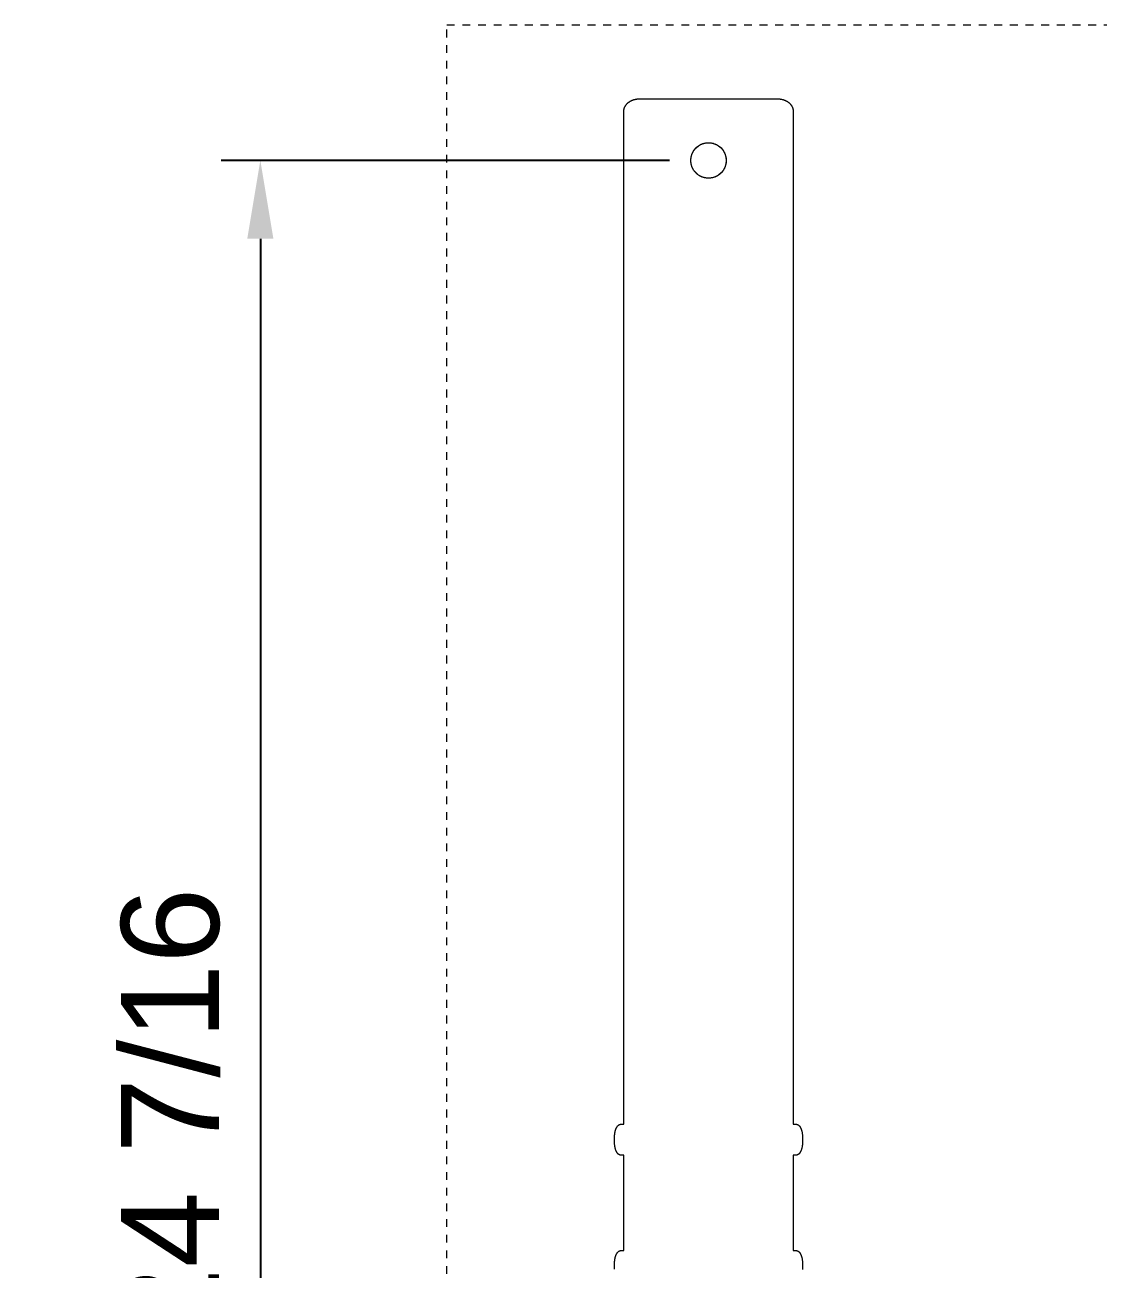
# Model space of a CAD drawing. Header units: inches. Extents: x -7 to 144, y -3 to 95.
# Drawn here: x 55.93 to 69.65, y 11.78 to 27.68 of the extents above; entities that cross this region are included whole.
import ezdxf

# ---------------------------------------------------------------- set-up
doc = ezdxf.new("R2010")
doc.units = ezdxf.units.IN
doc.linetypes.add('HIDDEN', pattern=[1.905, 1.27, -0.635])
for name, color, linetype, lineweight in [('ZANO_R', 7, 'Continuous', 0), ('ZANO_R_przerywana', 250, 'HIDDEN', 0), ('ZANO_W', 1, 'Continuous', 0)]:
    doc.layers.add(name, color=color, linetype=linetype, lineweight=lineweight)
doc.styles.get("Standard").update_dxf_attribs({"font": 'arial.ttf'})
doc.dimstyles.new('amerykanie', dxfattribs={"dimtxt": 50, "dimasz": 50, "dimexe": 0.5, "dimexo": 0.5, "dimgap": 1, "dimtad": 1, "dimdec": 0, "dimzin": 0, "dimlunit": 5, "dimtxsty": 'Standard', "dimcen": 0.09, "dimclrd": 1, "dimclre": 1, "dimclrt": 1, "dimazin": 0, "dimtfac": 1, "dimtdec": 0, "dimtmove": 0, "dimatfit": 3, "dimfxl": 1, "dimtzin": 0, "dimarcsym": 1})

# ---------------------------------------------------------------- blocks, each defined once
blk = doc.blocks.new('*D360')
at = {"layer": 'ZANO_W', "color": 1, "lineweight": -2}
for p, q in [((64.167, 25.944), (58.437, 25.944)), ((58.937, 24.944), (58.937, 2.534)), ((64.167, 1.534), (58.437, 1.534))]:
    blk.add_line(p, q, dxfattribs=at)
at = {"layer": 'ZANO_W', "color": 1}
for points in [[(59.104, 24.944), (58.77, 24.944), (58.937, 25.944)], [(58.77, 2.534), (59.104, 2.534), (58.937, 1.534)]]:
    blk.add_solid(points, dxfattribs=at)
at = {"layer": 'ZANO_W', "color": 1, "insert": (57.791, 13.739), "char_height": 1.25, "attachment_point": 5, "rotation": 90}
blk.add_mtext('24 7/16', dxfattribs=at)

msp = doc.modelspace()

# ---------------------------------------------------------------- linework, layer by layer
at = {"layer": 'ZANO_R'}
for p, q in [((63.67822, 26.70686), (63.68237, 26.70884)), ((63.68237, 26.70884), (63.68656, 26.71073)), ((63.68656, 26.71073), (63.69078, 26.71254)), ((63.69078, 26.71254), (63.69505, 26.71426)), ((63.69505, 26.71426), (63.69934, 26.71589)), ((63.69934, 26.71589), (63.70367, 26.71744)), ((63.70367, 26.71744), (63.70803, 26.7189)), ((63.70803, 26.7189), (63.71272, 26.72037)), ((63.71272, 26.72037), (63.71744, 26.72174)), ((63.71744, 26.72174), (63.72219, 26.72302)), ((63.72219, 26.72302), (63.72696, 26.7242)), ((63.72696, 26.7242), (63.73175, 26.72529)), ((63.73175, 26.72529), (63.73657, 26.72628)), ((63.73657, 26.72628), (63.7414, 26.72717)), ((63.7414, 26.72717), (63.74625, 26.72797)), ((63.74625, 26.72797), (63.75113, 26.72868)), ((63.75113, 26.72868), (63.75602, 26.7293)), ((63.75602, 26.7293), (63.76092, 26.72982)), ((63.76092, 26.72982), (63.76583, 26.73024)), ((63.76583, 26.73024), (63.77075, 26.73057)), ((63.77075, 26.73057), (63.77568, 26.73081)), ((63.77568, 26.73081), (63.7806, 26.73095)), ((63.7806, 26.73095), (63.78552, 26.73099)), ((63.78552, 26.73099), (63.9946, 26.73099)), ((63.9946, 26.73099), (64.0328, 26.73099)), ((64.0328, 26.73099), (65.30021, 26.73099)), ((65.30021, 26.73099), (65.3384, 26.73099)), ((65.3384, 26.73099), (65.54748, 26.73099)), ((65.54748, 26.73099), (65.55241, 26.73095)), ((65.55241, 26.73095), (65.55733, 26.73081)), ((65.55733, 26.73081), (65.56226, 26.73057)), ((65.56226, 26.73057), (65.56717, 26.73024)), ((65.56717, 26.73024), (65.57209, 26.72982)), ((65.57209, 26.72982), (65.57699, 26.7293)), ((65.57699, 26.7293), (65.58188, 26.72868)), ((65.58188, 26.72868), (65.58676, 26.72797)), ((65.58676, 26.72797), (65.59161, 26.72717)), ((65.59161, 26.72717), (65.59644, 26.72628)), ((65.59644, 26.72628), (65.60126, 26.72529)), ((65.60126, 26.72529), (65.60605, 26.7242)), ((65.60605, 26.7242), (65.61082, 26.72302)), ((65.61082, 26.72302), (65.61557, 26.72174)), ((65.61557, 26.72174), (65.62029, 26.72037)), ((65.62029, 26.72037), (65.62498, 26.7189)), ((65.62498, 26.7189), (65.62934, 26.71744)), ((65.62934, 26.71744), (65.63366, 26.71589)), ((65.63366, 26.71589), (65.63796, 26.71426)), ((65.63796, 26.71426), (65.64223, 26.71254)), ((65.64223, 26.71254), (65.64645, 26.71073)), ((65.64645, 26.71073), (65.65064, 26.70884)), ((65.65064, 26.70884), (65.65479, 26.70686)), ((63.58383, 26.57351), (63.58389, 26.5774)), ((63.58383, 25.35304), (63.58383, 26.57351)), ((63.58389, 26.5774), (63.58408, 26.58129)), ((63.58408, 26.58129), (63.58439, 26.58518)), ((63.58439, 26.58518), (63.58482, 26.58905)), ((63.58482, 26.58905), (63.58537, 26.5929)), ((63.58537, 26.5929), (63.58603, 26.59674)), ((63.58603, 26.59674), (63.58682, 26.60055)), ((63.58682, 26.60055), (63.58773, 26.60434)), ((63.58773, 26.60434), (63.58879, 26.60824)), ((63.58879, 26.60824), (63.58998, 26.61211)), ((63.58998, 26.61211), (63.59129, 26.61594)), ((63.59129, 26.61594), (63.59271, 26.61973)), ((63.59271, 26.61973), (63.59425, 26.62347)), ((63.59425, 26.62347), (63.5959, 26.62717)), ((63.5959, 26.62717), (63.59766, 26.63081)), ((63.59766, 26.63081), (63.59952, 26.63441)), ((63.59952, 26.63441), (63.60155, 26.63805)), ((63.60155, 26.63805), (63.60368, 26.64164)), ((63.60368, 26.64164), (63.60592, 26.64517)), ((63.60592, 26.64517), (63.60825, 26.64863)), ((63.60825, 26.64863), (63.61068, 26.65202)), ((63.61068, 26.65202), (63.6132, 26.65535)), ((63.6132, 26.65535), (63.61581, 26.65861)), ((63.61581, 26.65861), (63.6185, 26.6618)), ((63.6185, 26.6618), (63.62133, 26.66497)), ((63.62133, 26.66497), (63.62423, 26.66807)), ((63.62423, 26.66807), (63.62721, 26.67109)), ((63.62721, 26.67109), (63.63027, 26.67404)), ((63.63027, 26.67404), (63.6334, 26.67691)), ((63.6334, 26.67691), (63.6366, 26.67971)), ((63.6366, 26.67971), (63.63986, 26.68243)), ((63.63986, 26.68243), (63.64318, 26.68508)), ((63.64318, 26.68508), (63.64684, 26.68785)), ((63.64684, 26.68785), (63.65057, 26.69054)), ((63.65057, 26.69054), (63.65435, 26.69314)), ((63.65435, 26.69314), (63.6582, 26.69564)), ((63.6582, 26.69564), (63.6621, 26.69806)), ((63.6621, 26.69806), (63.66605, 26.70039)), ((63.66605, 26.70039), (63.67006, 26.70264)), ((63.67006, 26.70264), (63.67412, 26.70479)), ((63.67412, 26.70479), (63.67822, 26.70686)), ((65.65479, 26.70686), (65.65889, 26.70479)), ((65.65889, 26.70479), (65.66295, 26.70264)), ((65.66295, 26.70264), (65.66696, 26.70039)), ((65.66696, 26.70039), (65.67091, 26.69806)), ((65.67091, 26.69806), (65.67481, 26.69564)), ((65.67481, 26.69564), (65.67866, 26.69314)), ((65.67866, 26.69314), (65.68244, 26.69054)), ((65.68244, 26.69054), (65.68617, 26.68785)), ((65.68617, 26.68785), (65.68983, 26.68508)), ((65.68983, 26.68508), (65.69315, 26.68243)), ((65.69315, 26.68243), (65.69641, 26.67971)), ((65.69641, 26.67971), (65.69961, 26.67691)), ((65.69961, 26.67691), (65.70274, 26.67404)), ((65.70274, 26.67404), (65.70579, 26.67109)), ((65.70579, 26.67109), (65.70878, 26.66807)), ((65.70878, 26.66807), (65.71168, 26.66497)), ((65.71168, 26.66497), (65.71451, 26.6618)), ((65.71451, 26.6618), (65.7172, 26.65861)), ((65.7172, 26.65861), (65.71981, 26.65535)), ((65.71981, 26.65535), (65.72233, 26.65202)), ((65.72233, 26.65202), (65.72476, 26.64863)), ((65.72476, 26.64863), (65.72709, 26.64517)), ((65.72709, 26.64517), (65.72933, 26.64164)), ((65.72933, 26.64164), (65.73146, 26.63805)), ((65.73146, 26.63805), (65.73349, 26.63441)), ((65.73349, 26.63441), (65.73535, 26.63081)), ((65.73535, 26.63081), (65.73711, 26.62717)), ((65.73711, 26.62717), (65.73876, 26.62347)), ((65.73876, 26.62347), (65.7403, 26.61973)), ((65.7403, 26.61973), (65.74172, 26.61594)), ((65.74172, 26.61594), (65.74303, 26.61211)), ((65.74303, 26.61211), (65.74422, 26.60824)), ((65.74422, 26.60824), (65.74528, 26.60434)), ((65.74528, 26.60434), (65.74619, 26.60055)), ((65.74619, 26.60055), (65.74697, 26.59674)), ((65.74697, 26.59674), (65.74764, 26.5929)), ((65.74764, 26.5929), (65.74819, 26.58905)), ((65.74819, 26.58905), (65.74862, 26.58518)), ((65.74862, 26.58518), (65.74893, 26.58129)), ((65.74893, 26.58129), (65.74912, 26.5774)), ((65.74912, 26.5774), (65.74918, 26.57351)), ((65.74918, 26.57351), (65.74918, 25.35304)), ((64.47937, 26.07098), (64.48383, 26.07729)), ((64.48383, 26.07729), (64.4885, 26.08345)), ((64.4885, 26.08345), (64.49338, 26.08945)), ((64.49338, 26.08945), (64.49846, 26.09527)), ((64.49846, 26.09527), (64.50374, 26.10092)), ((64.50374, 26.10092), (64.5092, 26.10639)), ((64.5092, 26.10639), (64.51485, 26.11166)), ((64.51485, 26.11166), (64.52068, 26.11674)), ((64.52068, 26.11674), (64.52668, 26.12162)), ((64.52668, 26.12162), (64.53284, 26.12629)), ((64.53284, 26.12629), (64.53915, 26.13075)), ((64.53915, 26.13075), (64.54562, 26.13498)), ((64.54562, 26.13498), (64.55222, 26.139)), ((64.55222, 26.139), (64.55896, 26.14279)), ((64.55896, 26.14279), (64.56582, 26.14634)), ((64.56582, 26.14634), (64.5728, 26.14966)), ((64.5728, 26.14966), (64.57989, 26.15274)), ((64.57989, 26.15274), (64.58708, 26.15558)), ((64.58708, 26.15558), (64.59437, 26.15816)), ((64.59437, 26.15816), (64.60174, 26.1605)), ((64.60174, 26.1605), (64.60918, 26.16259)), ((64.60918, 26.16259), (64.61669, 26.16442)), ((64.61669, 26.16442), (64.62426, 26.16599)), ((64.62426, 26.16599), (64.63188, 26.1673)), ((64.63188, 26.1673), (64.63953, 26.16835)), ((64.63953, 26.16835), (64.64722, 26.16914)), ((64.64722, 26.16914), (64.65494, 26.16967)), ((64.65494, 26.16967), (64.66266, 26.16993)), ((64.66266, 26.16993), (64.67039, 26.16993)), ((64.67039, 26.16993), (64.67812, 26.16967)), ((64.67812, 26.16967), (64.68583, 26.16914)), ((64.68583, 26.16914), (64.69352, 26.16835)), ((64.69352, 26.16835), (64.70118, 26.16729)), ((64.70118, 26.16729), (64.70879, 26.16598)), ((64.70879, 26.16598), (64.71636, 26.16441)), ((64.71636, 26.16441), (64.72387, 26.16258)), ((64.72387, 26.16258), (64.73131, 26.16049)), ((64.73131, 26.16049), (64.73868, 26.15815)), ((64.73868, 26.15815), (64.74597, 26.15556)), ((64.74597, 26.15556), (64.75316, 26.15273)), ((64.75316, 26.15273), (64.76025, 26.14964)), ((64.76025, 26.14964), (64.76723, 26.14632)), ((64.76723, 26.14632), (64.77409, 26.14277)), ((64.77409, 26.14277), (64.78083, 26.13898)), ((64.78083, 26.13898), (64.78743, 26.13496)), ((64.78743, 26.13496), (64.79389, 26.13072)), ((64.79389, 26.13072), (64.80021, 26.12626)), ((64.80021, 26.12626), (64.80637, 26.12159)), ((64.80637, 26.12159), (64.81236, 26.11671)), ((64.81236, 26.11671), (64.81819, 26.11163)), ((64.81819, 26.11163), (64.82384, 26.10636)), ((64.82384, 26.10636), (64.8293, 26.10089)), ((64.8293, 26.10089), (64.83458, 26.09524)), ((64.83458, 26.09524), (64.83966, 26.08941)), ((64.83966, 26.08941), (64.84454, 26.08342)), ((64.84454, 26.08342), (64.84921, 26.07726)), ((64.84921, 26.07726), (64.85366, 26.07094)), ((64.44016, 25.94747), (64.44042, 25.9552)), ((64.44016, 25.93974), (64.44016, 25.94747)), ((64.44042, 25.93202), (64.44016, 25.93974)), ((64.44042, 25.9552), (64.44095, 25.96291)), ((64.44095, 25.92431), (64.44042, 25.93202)), ((64.44095, 25.96291), (64.44174, 25.9706)), ((64.44174, 25.91662), (64.44095, 25.92431)), ((64.44174, 25.9706), (64.4428, 25.97826)), ((64.44279, 25.90896), (64.44174, 25.91662)), ((64.4428, 25.97826), (64.44411, 25.98588)), ((64.44411, 25.98588), (64.44568, 25.99344)), ((64.44568, 25.99344), (64.44752, 26.00095)), ((64.44752, 26.00095), (64.4496, 26.0084)), ((64.4496, 26.0084), (64.45194, 26.01576)), ((64.45194, 26.01576), (64.45453, 26.02305)), ((64.45453, 26.02305), (64.45737, 26.03024)), ((64.45737, 26.03024), (64.46045, 26.03733)), ((64.46045, 26.03733), (64.46377, 26.04431)), ((64.46377, 26.04431), (64.46732, 26.05117)), ((64.46732, 26.05117), (64.47111, 26.05791)), ((64.47111, 26.05791), (64.47513, 26.06451)), ((64.47513, 26.06451), (64.47937, 26.07098)), ((64.85366, 26.07094), (64.8579, 26.06448)), ((64.8579, 26.06448), (64.86192, 26.05787)), ((64.86192, 26.05787), (64.86571, 26.05113)), ((64.86571, 26.05113), (64.86926, 26.04427)), ((64.86926, 26.04427), (64.87258, 26.03729)), ((64.87258, 26.03729), (64.87566, 26.0302)), ((64.87566, 26.0302), (64.87849, 26.02301)), ((64.87849, 26.02301), (64.88108, 26.01572)), ((64.88108, 26.01572), (64.88342, 26.00836)), ((64.88342, 26.00836), (64.8855, 26.00091)), ((64.8855, 26.00091), (64.88733, 25.9934)), ((64.88733, 25.9934), (64.88891, 25.98583)), ((64.88891, 25.98583), (64.89022, 25.97822)), ((64.89126, 25.91657), (64.89021, 25.90892)), ((64.89022, 25.97822), (64.89127, 25.97056)), ((64.89206, 25.92426), (64.89126, 25.91657)), ((64.89127, 25.97056), (64.89206, 25.96287)), ((64.89206, 25.96287), (64.89259, 25.95516)), ((64.89258, 25.93198), (64.89206, 25.92426)), ((64.89285, 25.9397), (64.89258, 25.93198)), ((64.89259, 25.95516), (64.89285, 25.94743)), ((64.89285, 25.94743), (64.89285, 25.9397)), ((64.4441, 25.90134), (64.44279, 25.90896)), ((64.44568, 25.89377), (64.4441, 25.90134)), ((64.4475, 25.88626), (64.44568, 25.89377)), ((64.44959, 25.87882), (64.4475, 25.88626)), ((64.45193, 25.87145), (64.44959, 25.87882)), ((64.45452, 25.86417), (64.45193, 25.87145)), ((64.45735, 25.85698), (64.45452, 25.86417)), ((64.46043, 25.84989), (64.45735, 25.85698)), ((64.46375, 25.84291), (64.46043, 25.84989)), ((64.4673, 25.83604), (64.46375, 25.84291)), ((64.47109, 25.8293), (64.4673, 25.83604)), ((64.47511, 25.8227), (64.47109, 25.8293)), ((64.47935, 25.81623), (64.47511, 25.8227)), ((64.4838, 25.80992), (64.47935, 25.81623)), ((64.48847, 25.80376), (64.4838, 25.80992)), ((64.49335, 25.79776), (64.48847, 25.80376)), ((64.49843, 25.79194), (64.49335, 25.79776)), ((64.50371, 25.78629), (64.49843, 25.79194)), ((64.50917, 25.78082), (64.50371, 25.78629)), ((64.51482, 25.77554), (64.50917, 25.78082)), ((64.52065, 25.77046), (64.51482, 25.77554)), ((64.52664, 25.76558), (64.52065, 25.77046)), ((64.5328, 25.76091), (64.52664, 25.76558)), ((64.53912, 25.75645), (64.5328, 25.76091)), ((64.54558, 25.75221), (64.53912, 25.75645)), ((64.79386, 25.75643), (64.78739, 25.75219)), ((64.80017, 25.76089), (64.79386, 25.75643)), ((64.80633, 25.76556), (64.80017, 25.76089)), ((64.81233, 25.77043), (64.80633, 25.76556)), ((64.81816, 25.77551), (64.81233, 25.77043)), ((64.82381, 25.78079), (64.81816, 25.77551)), ((64.82927, 25.78625), (64.82381, 25.78079)), ((64.83455, 25.7919), (64.82927, 25.78625)), ((64.83963, 25.79773), (64.83455, 25.7919)), ((64.84451, 25.80372), (64.83963, 25.79773)), ((64.84918, 25.80988), (64.84451, 25.80372)), ((64.85364, 25.8162), (64.84918, 25.80988)), ((64.85788, 25.82266), (64.85364, 25.8162)), ((64.8619, 25.82927), (64.85788, 25.82266)), ((64.86568, 25.836), (64.8619, 25.82927)), ((64.86924, 25.84287), (64.86568, 25.836)), ((64.87256, 25.84985), (64.86924, 25.84287)), ((64.87564, 25.85694), (64.87256, 25.84985)), ((64.87848, 25.86413), (64.87564, 25.85694)), ((64.88107, 25.87141), (64.87848, 25.86413)), ((64.88341, 25.87878), (64.88107, 25.87141)), ((64.88549, 25.88622), (64.88341, 25.87878)), ((64.88732, 25.89373), (64.88549, 25.88622)), ((64.8889, 25.9013), (64.88732, 25.89373)), ((64.89021, 25.90892), (64.8889, 25.9013)), ((64.55218, 25.7482), (64.54558, 25.75221)), ((64.55892, 25.74441), (64.55218, 25.7482)), ((64.56578, 25.74085), (64.55892, 25.74441)), ((64.57276, 25.73753), (64.56578, 25.74085)), ((64.57985, 25.73445), (64.57276, 25.73753)), ((64.58704, 25.73161), (64.57985, 25.73445)), ((64.59433, 25.72902), (64.58704, 25.73161)), ((64.60169, 25.72668), (64.59433, 25.72902)), ((64.60914, 25.7246), (64.60169, 25.72668)), ((64.61665, 25.72277), (64.60914, 25.7246)), ((64.62422, 25.72119), (64.61665, 25.72277)), ((64.63183, 25.71988), (64.62422, 25.72119)), ((64.63949, 25.71883), (64.63183, 25.71988)), ((64.64718, 25.71804), (64.63949, 25.71883)), ((64.65489, 25.71751), (64.64718, 25.71804)), ((64.66262, 25.71724), (64.65489, 25.71751)), ((64.67035, 25.71724), (64.66262, 25.71724)), ((64.67807, 25.71751), (64.67035, 25.71724)), ((64.68578, 25.71803), (64.67807, 25.71751)), ((64.69347, 25.71882), (64.68578, 25.71803)), ((64.70113, 25.71987), (64.69347, 25.71882)), ((64.70875, 25.72119), (64.70113, 25.71987)), ((64.71632, 25.72276), (64.70875, 25.72119)), ((64.72383, 25.72459), (64.71632, 25.72276)), ((64.73127, 25.72667), (64.72383, 25.72459)), ((64.73864, 25.72901), (64.73127, 25.72667)), ((64.74592, 25.7316), (64.73864, 25.72901)), ((64.75312, 25.73443), (64.74592, 25.7316)), ((64.76021, 25.73751), (64.75312, 25.73443)), ((64.76719, 25.74083), (64.76021, 25.73751)), ((64.77405, 25.74439), (64.76719, 25.74083)), ((64.78079, 25.74817), (64.77405, 25.74439)), ((64.78739, 25.75219), (64.78079, 25.74817)), ((63.58383, 15.6573), (63.58383, 25.35304)), ((65.74918, 25.35304), (65.74918, 15.6573)), ((63.58383, 13.62837), (63.58383, 15.6573)), ((65.74918, 15.6573), (65.74918, 13.62837)), ((63.4678, 13.50688), (63.46876, 13.51422)), ((63.46876, 13.51422), (63.4699, 13.52156)), ((63.4699, 13.52156), (63.47125, 13.52886)), ((63.47125, 13.52886), (63.47278, 13.53609)), ((63.47278, 13.53609), (63.47451, 13.54322)), ((63.47451, 13.54322), (63.47644, 13.55022)), ((63.47644, 13.55022), (63.47855, 13.55706)), ((63.47855, 13.55706), (63.48085, 13.56372)), ((63.48085, 13.56372), (63.48207, 13.56696)), ((63.48207, 13.56696), (63.48333, 13.57015)), ((63.48333, 13.57015), (63.48463, 13.57327)), ((63.48463, 13.57327), (63.48597, 13.57633)), ((63.48597, 13.57633), (63.48736, 13.57932)), ((63.48736, 13.57932), (63.48878, 13.58224)), ((63.48878, 13.58224), (63.49024, 13.58509)), ((63.49024, 13.58509), (63.49173, 13.58786)), ((63.49173, 13.58786), (63.49326, 13.59054)), ((63.49326, 13.59054), (63.49483, 13.59315)), ((63.49483, 13.59315), (63.49642, 13.59567)), ((63.49642, 13.59567), (63.49804, 13.5981)), ((63.49804, 13.5981), (63.49969, 13.60045)), ((63.49969, 13.60045), (63.50137, 13.6027)), ((63.50137, 13.6027), (63.50307, 13.60486)), ((63.50307, 13.60486), (63.50479, 13.60693)), ((63.50479, 13.60693), (63.50653, 13.6089)), ((63.50653, 13.6089), (63.50829, 13.61078)), ((63.50829, 13.61078), (63.51007, 13.61256)), ((63.51007, 13.61256), (63.51186, 13.61424)), ((63.51186, 13.61424), (63.51366, 13.61582)), ((63.51366, 13.61582), (63.51547, 13.61731)), ((63.51547, 13.61731), (63.51638, 13.61802)), ((63.51638, 13.61802), (63.51729, 13.6187)), ((63.51729, 13.6187), (63.51821, 13.61936)), ((63.51821, 13.61936), (63.51912, 13.61999)), ((63.51912, 13.61999), (63.52004, 13.6206)), ((63.52004, 13.6206), (63.52095, 13.62119)), ((63.52095, 13.62119), (63.52187, 13.62175)), ((63.52187, 13.62175), (63.52279, 13.62229)), ((63.52279, 13.62229), (63.52371, 13.6228)), ((63.52371, 13.6228), (63.52463, 13.62329)), ((63.52463, 13.62329), (63.52555, 13.62376)), ((63.52555, 13.62376), (63.52646, 13.6242)), ((63.52646, 13.6242), (63.52738, 13.62462)), ((63.52738, 13.62462), (63.5283, 13.62502)), ((63.5283, 13.62502), (63.52921, 13.62539)), ((63.52921, 13.62539), (63.53013, 13.62574)), ((63.53013, 13.62574), (63.53104, 13.62607)), ((63.53104, 13.62607), (63.53195, 13.62637)), ((63.53195, 13.62637), (63.53286, 13.62665)), ((63.53286, 13.62665), (63.53377, 13.62691)), ((63.53377, 13.62691), (63.53468, 13.62715)), ((63.53468, 13.62715), (63.53558, 13.62737)), ((63.53558, 13.62737), (63.53648, 13.62756)), ((63.53648, 13.62756), (63.53738, 13.62773)), ((63.53738, 13.62773), (63.53828, 13.62788)), ((63.53828, 13.62788), (63.53917, 13.62801)), ((63.53917, 13.62801), (63.54006, 13.62812)), ((63.54006, 13.62812), (63.54095, 13.62821)), ((63.54095, 13.62821), (63.54183, 13.62828)), ((63.54183, 13.62828), (63.54271, 13.62833)), ((63.54271, 13.62833), (63.54358, 13.62836)), ((63.54358, 13.62836), (63.54446, 13.62837)), ((63.54446, 13.62837), (63.58383, 13.62837)), ((65.74918, 13.62837), (65.78855, 13.62837)), ((65.78855, 13.62837), (65.78942, 13.62836)), ((65.78942, 13.62836), (65.7903, 13.62833)), ((65.7903, 13.62833), (65.79118, 13.62828)), ((65.79118, 13.62828), (65.79206, 13.62821)), ((65.79206, 13.62821), (65.79295, 13.62812)), ((65.79295, 13.62812), (65.79384, 13.62801)), ((65.79384, 13.62801), (65.79473, 13.62788)), ((65.79473, 13.62788), (65.79563, 13.62773)), ((65.79563, 13.62773), (65.79653, 13.62756)), ((65.79653, 13.62756), (65.79743, 13.62737)), ((65.79743, 13.62737), (65.79833, 13.62715)), ((65.79833, 13.62715), (65.79924, 13.62691)), ((65.79924, 13.62691), (65.80015, 13.62665)), ((65.80015, 13.62665), (65.80106, 13.62637)), ((65.80106, 13.62637), (65.80197, 13.62607)), ((65.80197, 13.62607), (65.80288, 13.62574)), ((65.80288, 13.62574), (65.8038, 13.62539)), ((65.8038, 13.62539), (65.80471, 13.62502)), ((65.80471, 13.62502), (65.80563, 13.62462)), ((65.80563, 13.62462), (65.80655, 13.6242)), ((65.80655, 13.6242), (65.80746, 13.62376)), ((65.80746, 13.62376), (65.80838, 13.62329)), ((65.80838, 13.62329), (65.8093, 13.6228)), ((65.8093, 13.6228), (65.81022, 13.62229)), ((65.81022, 13.62229), (65.81114, 13.62175)), ((65.81114, 13.62175), (65.81205, 13.62119)), ((65.81205, 13.62119), (65.81297, 13.6206)), ((65.81297, 13.6206), (65.81389, 13.61999)), ((65.81389, 13.61999), (65.8148, 13.61936)), ((65.8148, 13.61936), (65.81572, 13.6187)), ((65.81572, 13.6187), (65.81663, 13.61802)), ((65.81663, 13.61802), (65.81754, 13.61731)), ((65.81754, 13.61731), (65.81935, 13.61582)), ((65.81935, 13.61582), (65.82115, 13.61424)), ((65.82115, 13.61424), (65.82294, 13.61256)), ((65.82294, 13.61256), (65.82472, 13.61078)), ((65.82472, 13.61078), (65.82648, 13.6089)), ((65.82648, 13.6089), (65.82822, 13.60693)), ((65.82822, 13.60693), (65.82994, 13.60486)), ((65.82994, 13.60486), (65.83164, 13.6027)), ((65.83164, 13.6027), (65.83332, 13.60045)), ((65.83332, 13.60045), (65.83497, 13.5981)), ((65.83497, 13.5981), (65.83659, 13.59567)), ((65.83659, 13.59567), (65.83818, 13.59315)), ((65.83818, 13.59315), (65.83975, 13.59054)), ((65.83975, 13.59054), (65.84127, 13.58786)), ((65.84127, 13.58786), (65.84277, 13.58509)), ((65.84277, 13.58509), (65.84423, 13.58224)), ((65.84423, 13.58224), (65.84565, 13.57932)), ((65.84565, 13.57932), (65.84704, 13.57633)), ((65.84704, 13.57633), (65.84838, 13.57327)), ((65.84838, 13.57327), (65.84968, 13.57015)), ((65.84968, 13.57015), (65.85094, 13.56696)), ((65.85094, 13.56696), (65.85216, 13.56372)), ((65.85216, 13.56372), (65.85446, 13.55706)), ((65.85446, 13.55706), (65.85657, 13.55022)), ((65.85657, 13.55022), (65.8585, 13.54322)), ((65.8585, 13.54322), (65.86023, 13.53609)), ((65.86023, 13.53609), (65.86176, 13.52886)), ((65.86176, 13.52886), (65.86311, 13.52156)), ((65.86311, 13.52156), (65.86425, 13.51422)), ((65.86425, 13.51422), (65.86521, 13.50688)), ((63.46572, 13.47089), (63.4658, 13.47791)), ((63.46572, 13.39215), (63.46572, 13.47089)), ((63.4658, 13.38513), (63.46572, 13.39215)), ((63.4658, 13.47791), (63.46604, 13.48504)), ((63.46604, 13.378), (63.4658, 13.38513)), ((63.46604, 13.48504), (63.46645, 13.49226)), ((63.46645, 13.37078), (63.46604, 13.378)), ((63.46645, 13.49226), (63.46703, 13.49955)), ((63.46703, 13.3635), (63.46645, 13.37078)), ((63.46703, 13.49955), (63.4678, 13.50688)), ((63.4678, 13.35617), (63.46703, 13.3635)), ((63.46876, 13.34882), (63.4678, 13.35617)), ((65.86521, 13.35617), (65.86425, 13.34882)), ((65.86521, 13.50688), (65.86598, 13.49955)), ((65.86598, 13.3635), (65.86521, 13.35617)), ((65.86598, 13.49955), (65.86656, 13.49226)), ((65.86656, 13.37078), (65.86598, 13.3635)), ((65.86656, 13.49226), (65.86697, 13.48504)), ((65.86697, 13.378), (65.86656, 13.37078)), ((65.86697, 13.48504), (65.86721, 13.47791)), ((65.86721, 13.38513), (65.86697, 13.378)), ((65.86721, 13.47791), (65.86729, 13.47089)), ((65.86729, 13.39215), (65.86721, 13.38513)), ((65.86729, 13.47089), (65.86729, 13.39215)), ((63.4699, 13.34148), (63.46876, 13.34882)), ((63.47125, 13.33419), (63.4699, 13.34148)), ((63.47278, 13.32696), (63.47125, 13.33419)), ((63.47451, 13.31982), (63.47278, 13.32696)), ((63.47644, 13.31282), (63.47451, 13.31982)), ((63.47855, 13.30598), (63.47644, 13.31282)), ((63.48085, 13.29933), (63.47855, 13.30598)), ((63.48207, 13.29608), (63.48085, 13.29933)), ((63.48333, 13.29289), (63.48207, 13.29608)), ((63.48463, 13.28977), (63.48333, 13.29289)), ((63.48597, 13.28671), (63.48463, 13.28977)), ((63.48736, 13.28372), (63.48597, 13.28671)), ((63.48878, 13.2808), (63.48736, 13.28372)), ((63.49024, 13.27795), (63.48878, 13.2808)), ((63.49173, 13.27519), (63.49024, 13.27795)), ((63.49326, 13.2725), (63.49173, 13.27519)), ((63.49483, 13.26989), (63.49326, 13.2725)), ((63.49642, 13.26737), (63.49483, 13.26989)), ((63.49804, 13.26494), (63.49642, 13.26737)), ((63.49969, 13.2626), (63.49804, 13.26494)), ((63.50137, 13.26034), (63.49969, 13.2626)), ((63.50307, 13.25818), (63.50137, 13.26034)), ((63.50479, 13.25612), (63.50307, 13.25818)), ((63.50653, 13.25414), (63.50479, 13.25612)), ((63.50829, 13.25227), (63.50653, 13.25414)), ((63.51007, 13.25049), (63.50829, 13.25227)), ((63.51186, 13.2488), (63.51007, 13.25049)), ((63.51366, 13.24722), (63.51186, 13.2488)), ((63.51547, 13.24573), (63.51366, 13.24722)), ((63.51638, 13.24502), (63.51547, 13.24573)), ((63.51729, 13.24434), (63.51638, 13.24502)), ((63.51821, 13.24368), (63.51729, 13.24434)), ((63.51912, 13.24305), (63.51821, 13.24368)), ((63.52004, 13.24244), (63.51912, 13.24305)), ((63.52095, 13.24185), (63.52004, 13.24244)), ((63.52187, 13.24129), (63.52095, 13.24185)), ((63.52279, 13.24075), (63.52187, 13.24129)), ((63.52371, 13.24024), (63.52279, 13.24075)), ((63.52463, 13.23975), (63.52371, 13.24024)), ((63.52555, 13.23928), (63.52463, 13.23975)), ((63.52646, 13.23884), (63.52555, 13.23928)), ((63.52738, 13.23842), (63.52646, 13.23884)), ((63.5283, 13.23803), (63.52738, 13.23842)), ((63.52921, 13.23765), (63.5283, 13.23803)), ((63.53013, 13.2373), (63.52921, 13.23765)), ((63.53104, 13.23698), (63.53013, 13.2373)), ((63.53195, 13.23667), (63.53104, 13.23698)), ((63.53286, 13.23639), (63.53195, 13.23667)), ((63.53377, 13.23613), (63.53286, 13.23639)), ((63.53468, 13.23589), (63.53377, 13.23613)), ((63.53558, 13.23568), (63.53468, 13.23589)), ((63.53648, 13.23548), (63.53558, 13.23568)), ((63.53738, 13.23531), (63.53648, 13.23548)), ((63.53828, 13.23516), (63.53738, 13.23531)), ((63.53917, 13.23503), (63.53828, 13.23516)), ((63.54006, 13.23492), (63.53917, 13.23503)), ((63.54095, 13.23483), (63.54006, 13.23492)), ((63.54183, 13.23476), (63.54095, 13.23483)), ((63.54271, 13.23471), (63.54183, 13.23476)), ((63.54358, 13.23468), (63.54271, 13.23471)), ((63.54446, 13.23467), (63.54358, 13.23468)), ((63.58383, 13.23467), (63.54446, 13.23467)), ((63.58383, 12.0142), (63.58383, 13.23467)), ((65.78855, 13.23467), (65.74918, 13.23467)), ((65.74918, 13.23467), (65.74918, 12.0142)), ((65.78942, 13.23468), (65.78855, 13.23467)), ((65.7903, 13.23471), (65.78942, 13.23468)), ((65.79118, 13.23476), (65.7903, 13.23471)), ((65.79206, 13.23483), (65.79118, 13.23476)), ((65.79295, 13.23492), (65.79206, 13.23483)), ((65.79384, 13.23503), (65.79295, 13.23492)), ((65.79473, 13.23516), (65.79384, 13.23503)), ((65.79563, 13.23531), (65.79473, 13.23516)), ((65.79653, 13.23548), (65.79563, 13.23531)), ((65.79743, 13.23568), (65.79653, 13.23548)), ((65.79833, 13.23589), (65.79743, 13.23568)), ((65.79924, 13.23613), (65.79833, 13.23589)), ((65.80015, 13.23639), (65.79924, 13.23613)), ((65.80106, 13.23667), (65.80015, 13.23639)), ((65.80197, 13.23698), (65.80106, 13.23667)), ((65.80288, 13.2373), (65.80197, 13.23698)), ((65.8038, 13.23765), (65.80288, 13.2373)), ((65.80471, 13.23803), (65.8038, 13.23765)), ((65.80563, 13.23842), (65.80471, 13.23803)), ((65.80655, 13.23884), (65.80563, 13.23842)), ((65.80746, 13.23928), (65.80655, 13.23884)), ((65.80838, 13.23975), (65.80746, 13.23928)), ((65.8093, 13.24024), (65.80838, 13.23975)), ((65.81022, 13.24075), (65.8093, 13.24024)), ((65.81114, 13.24129), (65.81022, 13.24075)), ((65.81205, 13.24185), (65.81114, 13.24129)), ((65.81297, 13.24244), (65.81205, 13.24185)), ((65.81389, 13.24305), (65.81297, 13.24244)), ((65.8148, 13.24368), (65.81389, 13.24305)), ((65.81572, 13.24434), (65.8148, 13.24368)), ((65.81663, 13.24502), (65.81572, 13.24434)), ((65.81754, 13.24573), (65.81663, 13.24502)), ((65.81935, 13.24722), (65.81754, 13.24573)), ((65.82115, 13.2488), (65.81935, 13.24722)), ((65.82294, 13.25049), (65.82115, 13.2488)), ((65.82472, 13.25227), (65.82294, 13.25049)), ((65.82648, 13.25414), (65.82472, 13.25227)), ((65.82822, 13.25612), (65.82648, 13.25414)), ((65.82994, 13.25818), (65.82822, 13.25612)), ((65.83164, 13.26034), (65.82994, 13.25818)), ((65.83332, 13.2626), (65.83164, 13.26034)), ((65.83497, 13.26494), (65.83332, 13.2626)), ((65.83659, 13.26737), (65.83497, 13.26494)), ((65.83818, 13.26989), (65.83659, 13.26737)), ((65.83975, 13.2725), (65.83818, 13.26989)), ((65.84127, 13.27519), (65.83975, 13.2725)), ((65.84277, 13.27795), (65.84127, 13.27519)), ((65.84423, 13.2808), (65.84277, 13.27795)), ((65.84565, 13.28372), (65.84423, 13.2808)), ((65.84704, 13.28671), (65.84565, 13.28372)), ((65.84838, 13.28977), (65.84704, 13.28671)), ((65.84968, 13.29289), (65.84838, 13.28977)), ((65.85094, 13.29608), (65.84968, 13.29289)), ((65.85216, 13.29933), (65.85094, 13.29608)), ((65.85446, 13.30598), (65.85216, 13.29933)), ((65.85657, 13.31282), (65.85446, 13.30598)), ((65.8585, 13.31982), (65.85657, 13.31282)), ((65.86023, 13.32696), (65.8585, 13.31982)), ((65.86176, 13.33419), (65.86023, 13.32696)), ((65.86311, 13.34148), (65.86176, 13.33419)), ((65.86425, 13.34882), (65.86311, 13.34148)), ((63.47278, 11.92191), (63.47451, 11.92905)), ((63.47451, 11.92905), (63.47644, 11.93605)), ((63.47644, 11.93605), (63.47855, 11.94289)), ((63.47855, 11.94289), (63.48085, 11.94954)), ((63.48085, 11.94954), (63.48207, 11.95279)), ((63.48207, 11.95279), (63.48333, 11.95598)), ((63.48333, 11.95598), (63.48463, 11.9591)), ((63.48463, 11.9591), (63.48597, 11.96216)), ((63.48597, 11.96216), (63.48736, 11.96515)), ((63.48736, 11.96515), (63.48878, 11.96807)), ((63.48878, 11.96807), (63.49024, 11.97092)), ((63.49024, 11.97092), (63.49173, 11.97368)), ((63.49173, 11.97368), (63.49326, 11.97637)), ((63.49326, 11.97637), (63.49483, 11.97898)), ((63.49483, 11.97898), (63.49642, 11.9815)), ((63.49642, 11.9815), (63.49804, 11.98393)), ((63.49804, 11.98393), (63.49969, 11.98627)), ((63.49969, 11.98627), (63.50137, 11.98853)), ((63.50137, 11.98853), (63.50307, 11.99069)), ((63.50307, 11.99069), (63.50479, 11.99275)), ((63.50479, 11.99275), (63.50653, 11.99473)), ((63.50653, 11.99473), (63.50829, 11.9966)), ((63.50829, 11.9966), (63.51007, 11.99838)), ((63.51007, 11.99838), (63.51186, 12.00007)), ((63.51186, 12.00007), (63.51366, 12.00165)), ((63.51366, 12.00165), (63.51547, 12.00314)), ((63.51547, 12.00314), (63.51638, 12.00385)), ((63.51638, 12.00385), (63.51729, 12.00453)), ((63.51729, 12.00453), (63.51821, 12.00519)), ((63.51821, 12.00519), (63.51912, 12.00582)), ((63.51912, 12.00582), (63.52004, 12.00643)), ((63.52004, 12.00643), (63.52095, 12.00702)), ((63.52095, 12.00702), (63.52187, 12.00758)), ((63.52187, 12.00758), (63.52279, 12.00812)), ((63.52279, 12.00812), (63.52371, 12.00863)), ((63.52371, 12.00863), (63.52463, 12.00912)), ((63.52463, 12.00912), (63.52555, 12.00959)), ((63.52555, 12.00959), (63.52646, 12.01003)), ((63.52646, 12.01003), (63.52738, 12.01045)), ((63.52738, 12.01045), (63.5283, 12.01084)), ((63.5283, 12.01084), (63.52921, 12.01122)), ((63.52921, 12.01122), (63.53013, 12.01157)), ((63.53013, 12.01157), (63.53104, 12.01189)), ((63.53104, 12.01189), (63.53195, 12.0122)), ((63.53195, 12.0122), (63.53286, 12.01248)), ((63.53286, 12.01248), (63.53377, 12.01274)), ((63.53377, 12.01274), (63.53468, 12.01298)), ((63.53468, 12.01298), (63.53558, 12.01319)), ((63.53558, 12.01319), (63.53648, 12.01339)), ((63.53648, 12.01339), (63.53738, 12.01356)), ((63.53738, 12.01356), (63.53828, 12.01371)), ((63.53828, 12.01371), (63.53917, 12.01384)), ((63.53917, 12.01384), (63.54006, 12.01395)), ((63.54006, 12.01395), (63.54095, 12.01404)), ((63.54095, 12.01404), (63.54183, 12.01411)), ((63.54183, 12.01411), (63.54271, 12.01416)), ((63.54271, 12.01416), (63.54358, 12.01419)), ((63.54358, 12.01419), (63.54446, 12.0142)), ((63.54446, 12.0142), (63.58383, 12.0142)), ((65.74918, 12.0142), (65.78855, 12.0142)), ((65.78855, 12.0142), (65.78942, 12.01419)), ((65.78942, 12.01419), (65.7903, 12.01416)), ((65.7903, 12.01416), (65.79118, 12.01411)), ((65.79118, 12.01411), (65.79206, 12.01404)), ((65.79206, 12.01404), (65.79295, 12.01395)), ((65.79295, 12.01395), (65.79384, 12.01384)), ((65.79384, 12.01384), (65.79473, 12.01371)), ((65.79473, 12.01371), (65.79563, 12.01356)), ((65.79563, 12.01356), (65.79653, 12.01339)), ((65.79653, 12.01339), (65.79743, 12.01319)), ((65.79743, 12.01319), (65.79833, 12.01298)), ((65.79833, 12.01298), (65.79924, 12.01274)), ((65.79924, 12.01274), (65.80015, 12.01248)), ((65.80015, 12.01248), (65.80106, 12.0122)), ((65.80106, 12.0122), (65.80197, 12.01189)), ((65.80197, 12.01189), (65.80288, 12.01157)), ((65.80288, 12.01157), (65.8038, 12.01122)), ((65.8038, 12.01122), (65.80471, 12.01084)), ((65.80471, 12.01084), (65.80563, 12.01045)), ((65.80563, 12.01045), (65.80655, 12.01003)), ((65.80655, 12.01003), (65.80746, 12.00959)), ((65.80746, 12.00959), (65.80838, 12.00912)), ((65.80838, 12.00912), (65.8093, 12.00863)), ((65.8093, 12.00863), (65.81022, 12.00812)), ((65.81022, 12.00812), (65.81114, 12.00758)), ((65.81114, 12.00758), (65.81205, 12.00702)), ((65.81205, 12.00702), (65.81297, 12.00643)), ((65.81297, 12.00643), (65.81389, 12.00582)), ((65.81389, 12.00582), (65.8148, 12.00519)), ((65.8148, 12.00519), (65.81572, 12.00453)), ((65.81572, 12.00453), (65.81663, 12.00385)), ((65.81663, 12.00385), (65.81754, 12.00314)), ((65.81754, 12.00314), (65.81935, 12.00165)), ((65.81935, 12.00165), (65.82115, 12.00007)), ((65.82115, 12.00007), (65.82294, 11.99838)), ((65.82294, 11.99838), (65.82472, 11.9966)), ((65.82472, 11.9966), (65.82648, 11.99473)), ((65.82648, 11.99473), (65.82822, 11.99275)), ((65.82822, 11.99275), (65.82994, 11.99069)), ((65.82994, 11.99069), (65.83164, 11.98853)), ((65.83164, 11.98853), (65.83332, 11.98627)), ((65.83332, 11.98627), (65.83497, 11.98393)), ((65.83497, 11.98393), (65.83659, 11.9815)), ((65.83659, 11.9815), (65.83818, 11.97898)), ((65.83818, 11.97898), (65.83975, 11.97637)), ((65.83975, 11.97637), (65.84127, 11.97368)), ((65.84127, 11.97368), (65.84277, 11.97092)), ((65.84277, 11.97092), (65.84423, 11.96807)), ((65.84423, 11.96807), (65.84565, 11.96515)), ((65.84565, 11.96515), (65.84704, 11.96216)), ((65.84704, 11.96216), (65.84838, 11.9591)), ((65.84838, 11.9591), (65.84968, 11.95598)), ((65.84968, 11.95598), (65.85094, 11.95279)), ((65.85094, 11.95279), (65.85216, 11.94954)), ((65.85216, 11.94954), (65.85446, 11.94289)), ((65.85446, 11.94289), (65.85657, 11.93605)), ((65.85657, 11.93605), (65.8585, 11.92905)), ((65.8585, 11.92905), (65.86023, 11.92191)), ((63.46572, 11.85672), (63.4658, 11.86374)), ((63.46572, 11.77798), (63.46572, 11.85672)), ((63.4658, 11.86374), (63.46604, 11.87087)), ((63.46604, 11.87087), (63.46645, 11.87809)), ((63.46645, 11.87809), (63.46703, 11.88537)), ((63.46703, 11.88537), (63.4678, 11.8927)), ((63.4678, 11.8927), (63.46876, 11.90005)), ((63.46876, 11.90005), (63.4699, 11.90739)), ((63.4699, 11.90739), (63.47125, 11.91468)), ((63.47125, 11.91468), (63.47278, 11.92191)), ((65.86023, 11.92191), (65.86176, 11.91468)), ((65.86176, 11.91468), (65.86311, 11.90739)), ((65.86311, 11.90739), (65.86425, 11.90005)), ((65.86425, 11.90005), (65.86521, 11.8927)), ((65.86521, 11.8927), (65.86598, 11.88537)), ((65.86598, 11.88537), (65.86656, 11.87809)), ((65.86656, 11.87809), (65.86697, 11.87087)), ((65.86697, 11.87087), (65.86721, 11.86374)), ((65.86721, 11.86374), (65.86729, 11.85672)), ((65.86729, 11.77798), (65.86721, 11.77096)), ((65.86729, 11.85672), (65.86729, 11.77798))]:
    msp.add_line(p, q, dxfattribs=at)
msp.add_circle((64.66651, 25.94356), 0.22637, dxfattribs=at)
at = {"layer": 'ZANO_R_przerywana', "ltscale": 0.05}
for p, q in [((61.32005, 0.11681), (61.32005, 27.67587)), ((61.32005, 27.67587), (70.57202, 27.67587))]:
    msp.add_line(p, q, dxfattribs=at)

# ---------------------------------------------------------------- dimensions: what is measured, and where the dimension line sits
at = {"layer": 'ZANO_W'}
dim = msp.add_linear_dim(base=(58.93712, 1.53412), p1=(64.66651, 25.94356), p2=(64.66652, 1.53412), angle=90, dimstyle='amerykanie', override={"dimtxt": 1.25, "dimasz": 1, "dimgap": 0.5, "dimdec": 4, "dimaunit": 1, "dimadec": 1, "dimtdec": 4, "dimtmove": 1, "dimfrac": 2}, dxfattribs=at)
dim.commit()
dim.dimension.update_dxf_attribs({"geometry": '*D360', "text_midpoint": (57.7908, 13.73884)})

doc.saveas('drawing.dxf')
